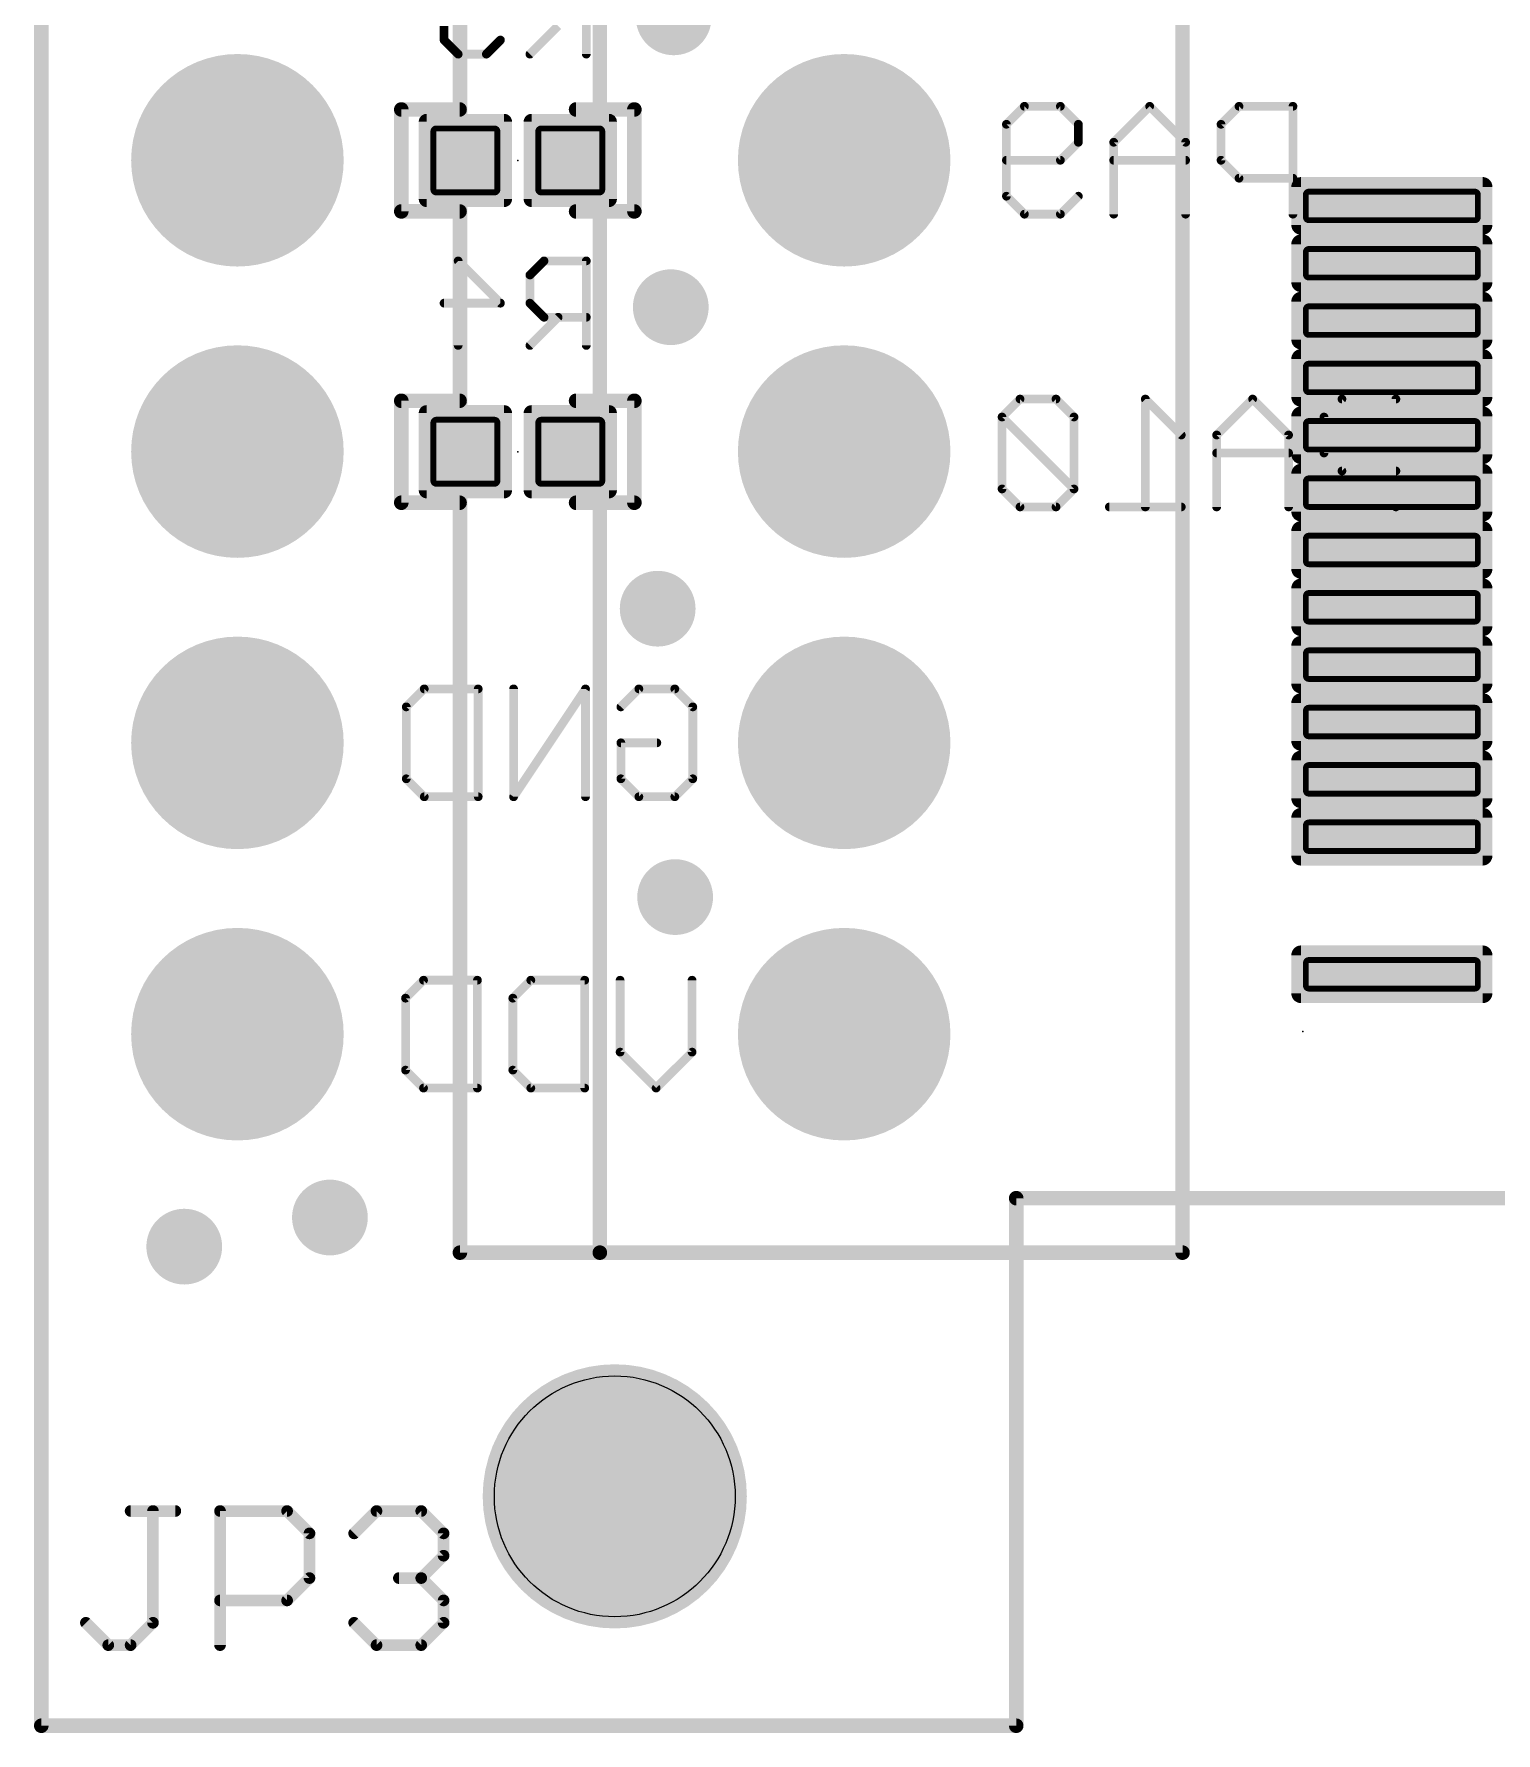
# Model space of a CAD drawing. Extents: x -35.6 to 35.6, y -20.1 to 20.1.
# Drawn here: x -35.56 to -22.82, y -20.06 to -5.25 of the extents above; entities that cross this region are included whole.
import ezdxf

# ---------------------------------------------------------------- set-up
doc = ezdxf.new("R2010")
doc.units = 0
for name, color, linetype in [('17', 82, 'CONTINUOUS'), ('18', 82, 'CONTINUOUS'), ('20', 7, 'CONTINUOUS'), ('21', 253, 'CONTINUOUS'), ('22', 253, 'CONTINUOUS'), ('23', 7, 'CONTINUOUS'), ('24', 7, 'CONTINUOUS'), ('25', 253, 'CONTINUOUS'), ('26', 253, 'CONTINUOUS'), ('29', 253, 'CONTINUOUS'), ('30', 253, 'CONTINUOUS'), ('31', 253, 'CONTINUOUS'), ('32', 253, 'CONTINUOUS')]:
    doc.layers.add(name, color=color, linetype=linetype)

# ---------------------------------------------------------------- blocks, each defined once
blk = doc.blocks.new('ROUNDP')
at = {"const_width": 0.5}
blk.add_lwpolyline([(0, -0.25, 1), (0, 0.25, 1), (0, -0.25)], format="xyb", dxfattribs=at)
blk = doc.blocks.new('RECT130048X130048R17')
at = {"const_width": 0.0691}
blk.add_lwpolyline([(0.3719, -0.3373), (0.3719, 0.3373, 0.4142), (0.3373, 0.3719), (-0.3373, 0.3719, 0.4142), (-0.3719, 0.3373), (-0.3719, -0.3373, 0.4142), (-0.3373, -0.3719), (0.3373, -0.3719, 0.4142)], format="xyb", close=True, dxfattribs=at)
blk.add_solid([(-0.3546, -0.3546), (0.3546, -0.3546), (-0.3546, 0.3546), (0.3546, 0.3546)])
blk = doc.blocks.new('RECT97536X97536R17')
at = {"const_width": 0.0518}
blk.add_lwpolyline([(0.2789, -0.253), (0.2789, 0.253, 0.4142), (0.253, 0.2789), (-0.253, 0.2789, 0.4142), (-0.2789, 0.253), (-0.2789, -0.253, 0.4142), (-0.253, -0.2789), (0.253, -0.2789, 0.4142)], format="xyb", close=True, dxfattribs=at)
blk.add_solid([(-0.2659, -0.2659), (0.2659, -0.2659), (-0.2659, 0.2659), (0.2659, 0.2659)])
blk = doc.blocks.new('RECT280512X80512R34')
at = {"const_width": 0.0855}
blk.add_lwpolyline([(0.8338, -0.1661), (0.8338, 0.1661, 0.4142), (0.7911, 0.2088), (-0.7911, 0.2088, 0.4142), (-0.8338, 0.1661), (-0.8338, -0.1661, 0.4142), (-0.7911, -0.2088), (0.7911, -0.2088, 0.4142)], format="xyb", close=True, dxfattribs=at)
blk.add_solid([(-0.8124, -0.1874), (0.8124, -0.1874), (-0.8124, 0.1874), (0.8124, 0.1874)])
blk = doc.blocks.new('RECT248000X48000R34')
at = {"const_width": 0.051}
blk.add_lwpolyline([(0.7495, -0.099), (0.7495, 0.099, 0.4142), (0.724, 0.1245), (-0.724, 0.1245, 0.4142), (-0.7495, 0.099), (-0.7495, -0.099, 0.4142), (-0.724, -0.1245), (0.724, -0.1245, 0.4142)], format="xyb", close=True, dxfattribs=at)
blk.add_solid([(-0.7368, -0.1118), (0.7368, -0.1118), (-0.7368, 0.1118), (0.7368, 0.1118)])
blk = doc.blocks.new('ROUNDV')
at = {"const_width": 0.5}
blk.add_lwpolyline([(0, -0.25, 1), (0, 0.25, 1), (0, -0.25)], format="xyb", dxfattribs=at)

msp = doc.modelspace()

# ---------------------------------------------------------------- linework, layer by layer
at = {"layer": '20', "const_width": 0.127}
for points in [[(-35.5, -20), (-35.5, 20)], [(-27, -15.4), (27, -15.4)], [(-27, -20), (-27, -15.4)], [(-35.5, -20), (-27, -20)]]:
    msp.add_lwpolyline(points, dxfattribs=at)
at = {"layer": '20', "const_width": 0.0635}
for points in [[(-27, -15.3682, 1), (-27, -15.4318)], [(-26.9683, -15.4, 1), (-27.0317, -15.4)], [(-35.5, -19.9683, 1), (-35.5, -20.0317)], [(-35.5318, -20, 1), (-35.4682, -20)], [(-27.0317, -20, 1), (-26.9683, -20)], [(-27, -20.0317, 1), (-27, -19.9683)]]:
    msp.add_lwpolyline(points, format="xyb", dxfattribs=at)
at = {"layer": '20'}
msp.add_circle((-30.5, -18), 1.05, dxfattribs=at)
at = {"layer": '21', "const_width": 0.127}
for points in [[(-31.85, 15.875), (-31.85, -15.875)], [(-30.63, 15.875), (-30.63, -15.875)], [(-25.55, 15.875), (-25.55, -15.875)], [(-31.85, -15.875), (-30.63, -15.875)], [(-25.55, -15.875), (-30.63, -15.875)]]:
    msp.add_lwpolyline(points, dxfattribs=at)
at = {"layer": '21', "const_width": 0.0635}
for points in [[(-31.85, -15.8432, 1), (-31.85, -15.9068)], [(-31.8818, -15.875, 1), (-31.8183, -15.875)], [(-30.63, -15.8432, 1), (-30.63, -15.9068)], [(-30.6618, -15.875, 1), (-30.5983, -15.875)], [(-30.63, -15.9068, 1), (-30.63, -15.8432)], [(-25.5817, -15.875, 1), (-25.5183, -15.875)], [(-25.55, -15.9068, 1), (-25.55, -15.8432)]]:
    msp.add_lwpolyline(points, format="xyb", dxfattribs=at)
at = {"layer": '22'}
for points, const_width in [([(-32.3295, -5.9071, 1), (-32.393, -5.9071)], 0.0635), ([(-32.3612, -5.8754, 1), (-32.3612, -5.9389)], 0.0635), ([(-31.8532, -5.9389, 1), (-31.8532, -5.8754)], 0.0635), ([(-30.8372, -5.8754, 1), (-30.8372, -5.9389)], 0.0635), ([(-30.2975, -5.9071, 1), (-30.3609, -5.9071)], 0.0635), ([(-30.3292, -5.9389, 1), (-30.3292, -5.8754)], 0.0635), ([(-26.9287, -5.8602, 1), (-26.9287, -5.8983)], 0.0381), ([(-26.9152, -5.8928, 1), (-26.9422, -5.8658)], 0.0381), ([(-26.6017, -5.8658, 1), (-26.6286, -5.8928)], 0.0381), ([(-26.6151, -5.8983, 1), (-26.6151, -5.8602)], 0.0381), ([(-25.8229, -5.8658, 1), (-25.8499, -5.8928)], 0.0381), ([(-25.8229, -5.8928, 1), (-25.8499, -5.8658)], 0.0381), ([(-25.0576, -5.8602, 1), (-25.0576, -5.8983)], 0.0381), ([(-25.0442, -5.8928, 1), (-25.0711, -5.8658)], 0.0381), ([(-24.5683, -5.8793, 1), (-24.6064, -5.8793)], 0.0381), ([(-24.5873, -5.8983, 1), (-24.5873, -5.8602)], 0.0381), ([(-27.0664, -6.0361, 1), (-27.1045, -6.0361)], 0.0381), ([(-27.0989, -6.0226, 1), (-27.072, -6.0495)], 0.0381), ([(-26.4393, -6.0361, 1), (-26.4774, -6.0361)], 0.0381), ([(-26.4719, -6.0495, 1), (-26.4449, -6.0226)], 0.0381), ([(-25.1954, -6.0361, 1), (-25.2335, -6.0361)], 0.0381), ([(-25.2279, -6.0226, 1), (-25.2009, -6.0495)], 0.0381), ([(-26.4774, -6.1928, 1), (-26.4393, -6.1928)], 0.0381), ([(-26.4449, -6.2063, 1), (-26.4719, -6.1794)], 0.0381), ([(-26.1309, -6.1928, 1), (-26.169, -6.1928)], 0.0381), ([(-26.1634, -6.1794, 1), (-26.1365, -6.2063)], 0.0381), ([(-25.5038, -6.1928, 1), (-25.5419, -6.1928)], 0.0381), ([(-25.5363, -6.2063, 1), (-25.5094, -6.1794)], 0.0381), ([(-27.0855, -6.3306, 1), (-27.0855, -6.3687)], 0.0381), ([(-26.6286, -6.3361, 1), (-26.6017, -6.3631)], 0.0381), ([(-26.6151, -6.3687, 1), (-26.6151, -6.3306)], 0.0381), ([(-26.1499, -6.3306, 1), (-26.1499, -6.3687)], 0.0381), ([(-25.5229, -6.3687, 1), (-25.5229, -6.3306)], 0.0381), ([(-25.2009, -6.3361, 1), (-25.2279, -6.3631)], 0.0381), ([(-25.2335, -6.3496, 1), (-25.1954, -6.3496)], 0.0381), ([(-25.0576, -6.4873, 1), (-25.0576, -6.5254)], 0.0381), ([(-25.0711, -6.5198, 1), (-25.0442, -6.4929)], 0.0381), ([(-24.5873, -6.5254, 1), (-24.5873, -6.4873)], 0.0381), ([(-27.1045, -6.6631, 1), (-27.0664, -6.6631)], 0.0381), ([(-27.072, -6.6497, 1), (-27.0989, -6.6766)], 0.0381), ([(-26.4449, -6.6766, 1), (-26.4719, -6.6497)], 0.0381), ([(-32.393, -6.7961, 1), (-32.3295, -6.7961)], 0.0635), ([(-32.3612, -6.7644, 1), (-32.3612, -6.8278)], 0.0635), ([(-31.8532, -6.8278, 1), (-31.8532, -6.7644)], 0.0635), ([(-30.8372, -6.7644, 1), (-30.8372, -6.8278)], 0.0635), ([(-30.3609, -6.7961, 1), (-30.2975, -6.7961)], 0.0635), ([(-30.3292, -6.8278, 1), (-30.3292, -6.7644)], 0.0635), ([(-26.9287, -6.8009, 1), (-26.9287, -6.839)], 0.0381), ([(-26.9422, -6.8334, 1), (-26.9152, -6.8064)], 0.0381), ([(-26.6286, -6.8064, 1), (-26.6017, -6.8334)], 0.0381), ([(-26.6151, -6.839, 1), (-26.6151, -6.8009)], 0.0381), ([(-26.169, -6.8199, 1), (-26.1309, -6.8199)], 0.0381), ([(-25.5419, -6.8199, 1), (-25.5038, -6.8199)], 0.0381), ([(-24.6064, -6.8199, 1), (-24.5683, -6.8199)], 0.0381), ([(-32.3295, -8.4471, 1), (-32.393, -8.4471)], 0.0635), ([(-32.3612, -8.4154, 1), (-32.3612, -8.4789)], 0.0635), ([(-31.8532, -8.4789, 1), (-31.8532, -8.4154)], 0.0635), ([(-30.8372, -8.4154, 1), (-30.8372, -8.4789)], 0.0635), ([(-30.2975, -8.4471, 1), (-30.3609, -8.4471)], 0.0635), ([(-30.3292, -8.4789, 1), (-30.3292, -8.4154)], 0.0635), ([(-26.9668, -8.4129, 1), (-26.9668, -8.451)], 0.0381), ([(-26.9533, -8.4455, 1), (-26.9802, -8.4185)], 0.0381), ([(-26.6398, -8.4185, 1), (-26.6667, -8.4455)], 0.0381), ([(-26.6532, -8.451, 1), (-26.6532, -8.4129)], 0.0381), ([(-25.861, -8.4185, 1), (-25.888, -8.4455)], 0.0381), ([(-25.8554, -8.432, 1), (-25.8935, -8.432)], 0.0381), ([(-24.9255, -8.4185, 1), (-24.9524, -8.4455)], 0.0381), ([(-24.9255, -8.4455, 1), (-24.9524, -8.4185)], 0.0381), ([(-24.1602, -8.4129, 1), (-24.1602, -8.451)], 0.0381), ([(-24.1468, -8.4455, 1), (-24.1737, -8.4185)], 0.0381), ([(-23.6709, -8.432, 1), (-23.709, -8.432)], 0.0381), ([(-23.6899, -8.451, 1), (-23.6899, -8.4129)], 0.0381), ([(-27.1045, -8.5888, 1), (-27.1426, -8.5888)], 0.0381), ([(-27.1101, -8.5753, 1), (-27.137, -8.6022)], 0.0381), ([(-27.137, -8.5753, 1), (-27.1101, -8.6022)], 0.0381), ([(-26.4774, -8.5888, 1), (-26.5155, -8.5888)], 0.0381), ([(-26.5099, -8.6022, 1), (-26.483, -8.5753)], 0.0381), ([(-24.3305, -8.5753, 1), (-24.3035, -8.6022)], 0.0381), ([(-24.2979, -8.5888, 1), (-24.336, -8.5888)], 0.0381), ([(-25.5744, -8.759, 1), (-25.5475, -8.7321)], 0.0381), ([(-25.2335, -8.7455, 1), (-25.2716, -8.7455)], 0.0381), ([(-25.266, -8.7321, 1), (-25.239, -8.759)], 0.0381), ([(-24.6064, -8.7455, 1), (-24.6445, -8.7455)], 0.0381), ([(-24.6389, -8.759, 1), (-24.612, -8.7321)], 0.0381), ([(-25.2525, -8.8833, 1), (-25.2525, -8.9214)], 0.0381), ([(-24.6254, -8.9214, 1), (-24.6254, -8.8833)], 0.0381), ([(-24.3035, -8.8888, 1), (-24.3305, -8.9158)], 0.0381), ([(-24.336, -8.9023, 1), (-24.2979, -8.9023)], 0.0381), ([(-24.1602, -9.04, 1), (-24.1602, -9.0781)], 0.0381), ([(-24.1737, -9.0725, 1), (-24.1468, -9.0456)], 0.0381), ([(-23.6899, -9.0781, 1), (-23.6899, -9.04)], 0.0381), ([(-27.1101, -9.2024, 1), (-27.137, -9.2293)], 0.0381), ([(-26.483, -9.2293, 1), (-26.5099, -9.2024)], 0.0381), ([(-26.5099, -9.2293, 1), (-26.483, -9.2024)], 0.0381), ([(-32.3612, -9.3043, 1), (-32.3612, -9.3679)], 0.0635), ([(-32.393, -9.3361, 1), (-32.3295, -9.3361)], 0.0635), ([(-31.8532, -9.3679, 1), (-31.8532, -9.3043)], 0.0635), ([(-30.8372, -9.3043, 1), (-30.8372, -9.3679)], 0.0635), ([(-30.3609, -9.3361, 1), (-30.2975, -9.3361)], 0.0635), ([(-30.3292, -9.3679, 1), (-30.3292, -9.3043)], 0.0635), ([(-27.1426, -9.2158, 1), (-27.1045, -9.2158)], 0.0381), ([(-26.5155, -9.2158, 1), (-26.4774, -9.2158)], 0.0381), ([(-26.9668, -9.3536, 1), (-26.9668, -9.3917)], 0.0381), ([(-26.9802, -9.3861, 1), (-26.9533, -9.3591)], 0.0381), ([(-26.6667, -9.3591, 1), (-26.6398, -9.3861)], 0.0381), ([(-26.6532, -9.3917, 1), (-26.6532, -9.3536)], 0.0381), ([(-26.188, -9.3536, 1), (-26.188, -9.3917)], 0.0381), ([(-25.8935, -9.3726, 1), (-25.8554, -9.3726)], 0.0381), ([(-25.561, -9.3917, 1), (-25.561, -9.3536)], 0.0381), ([(-25.2716, -9.3726, 1), (-25.2335, -9.3726)], 0.0381), ([(-24.6445, -9.3726, 1), (-24.6064, -9.3726)], 0.0381), ([(-23.709, -9.3726, 1), (-23.6709, -9.3726)], 0.0381), ([(-32.1611, -10.9402, 1), (-32.1611, -10.9783)], 0.0381), ([(-32.1476, -10.9728, 1), (-32.1746, -10.9458)], 0.0381), ([(-31.6717, -10.9593, 1), (-31.7098, -10.9593)], 0.0381), ([(-31.6908, -10.9783, 1), (-31.6908, -10.9402)], 0.0381), ([(-31.3633, -10.9593, 1), (-31.4014, -10.9593)], 0.0381), ([(-30.7362, -10.9593, 1), (-30.7743, -10.9593)], 0.0381), ([(-30.7394, -10.9699, 1), (-30.7711, -10.9487)], 0.0381), ([(-30.29, -10.9402, 1), (-30.29, -10.9783)], 0.0381), ([(-30.2766, -10.9728, 1), (-30.3035, -10.9458)], 0.0381), ([(-29.963, -10.9458, 1), (-29.99, -10.9728)], 0.0381), ([(-29.9765, -10.9783, 1), (-29.9765, -10.9402)], 0.0381), ([(-32.2988, -11.1161, 1), (-32.3369, -11.1161)], 0.0381), ([(-32.3313, -11.1026, 1), (-32.3044, -11.1295)], 0.0381), ([(-30.4603, -11.1026, 1), (-30.4333, -11.1295)], 0.0381), ([(-29.8007, -11.1161, 1), (-29.8388, -11.1161)], 0.0381), ([(-29.8332, -11.1295, 1), (-29.8063, -11.1026)], 0.0381), ([(-30.4278, -11.4296, 1), (-30.4659, -11.4296)], 0.0381), ([(-30.4468, -11.4106, 1), (-30.4468, -11.4487)], 0.0381), ([(-30.1333, -11.4487, 1), (-30.1333, -11.4106)], 0.0381), ([(-32.3044, -11.7297, 1), (-32.3313, -11.7566)], 0.0381), ([(-32.3369, -11.7431, 1), (-32.2988, -11.7431)], 0.0381), ([(-30.4659, -11.7431, 1), (-30.4278, -11.7431)], 0.0381), ([(-30.4333, -11.7297, 1), (-30.4603, -11.7566)], 0.0381), ([(-29.8388, -11.7431, 1), (-29.8007, -11.7431)], 0.0381), ([(-29.8063, -11.7566, 1), (-29.8332, -11.7297)], 0.0381), ([(-32.1611, -11.8809, 1), (-32.1611, -11.919)], 0.0381), ([(-32.1746, -11.9134, 1), (-32.1476, -11.8864)], 0.0381), ([(-31.7098, -11.8999, 1), (-31.6717, -11.8999)], 0.0381), ([(-31.6908, -11.919, 1), (-31.6908, -11.8809)], 0.0381), ([(-31.3982, -11.8893, 1), (-31.3665, -11.9105)], 0.0381), ([(-31.4014, -11.8999, 1), (-31.3633, -11.8999)], 0.0381), ([(-30.7743, -11.8999, 1), (-30.7362, -11.8999)], 0.0381), ([(-30.29, -11.8809, 1), (-30.29, -11.919)], 0.0381), ([(-30.3035, -11.9134, 1), (-30.2766, -11.8864)], 0.0381), ([(-29.99, -11.8864, 1), (-29.963, -11.9134)], 0.0381), ([(-29.9765, -11.919, 1), (-29.9765, -11.8809)], 0.0381), ([(-32.1675, -13.4802, 1), (-32.1675, -13.5183)], 0.0381), ([(-32.154, -13.5128, 1), (-32.181, -13.4858)], 0.0381), ([(-31.6781, -13.4993, 1), (-31.7162, -13.4993)], 0.0381), ([(-31.6972, -13.5183, 1), (-31.6972, -13.4802)], 0.0381), ([(-31.232, -13.4802, 1), (-31.232, -13.5183)], 0.0381), ([(-31.2185, -13.5128, 1), (-31.2454, -13.4858)], 0.0381), ([(-30.7426, -13.4993, 1), (-30.7807, -13.4993)], 0.0381), ([(-30.7617, -13.5183, 1), (-30.7617, -13.4802)], 0.0381), ([(-30.4342, -13.4993, 1), (-30.4723, -13.4993)], 0.0381), ([(-29.8071, -13.4993, 1), (-29.8452, -13.4993)], 0.0381), ([(-32.3052, -13.6561, 1), (-32.3433, -13.6561)], 0.0381), ([(-32.3377, -13.6426, 1), (-32.3108, -13.6695)], 0.0381), ([(-31.3697, -13.6561, 1), (-31.4078, -13.6561)], 0.0381), ([(-31.4022, -13.6426, 1), (-31.3753, -13.6695)], 0.0381), ([(-30.4723, -14.1264, 1), (-30.4342, -14.1264)], 0.0381), ([(-30.4397, -14.1129, 1), (-30.4667, -14.1398)], 0.0381), ([(-29.8452, -14.1264, 1), (-29.8071, -14.1264)], 0.0381), ([(-29.8127, -14.1398, 1), (-29.8396, -14.1129)], 0.0381), ([(-32.3108, -14.2697, 1), (-32.3377, -14.2966)], 0.0381), ([(-32.3433, -14.2831, 1), (-32.3052, -14.2831)], 0.0381), ([(-31.4078, -14.2831, 1), (-31.3697, -14.2831)], 0.0381), ([(-31.3753, -14.2697, 1), (-31.4022, -14.2966)], 0.0381), ([(-32.1675, -14.4209, 1), (-32.1675, -14.459)], 0.0381), ([(-32.181, -14.4534, 1), (-32.154, -14.4264)], 0.0381), ([(-31.7162, -14.4399, 1), (-31.6781, -14.4399)], 0.0381), ([(-31.6972, -14.459, 1), (-31.6972, -14.4209)], 0.0381), ([(-31.232, -14.4209, 1), (-31.232, -14.459)], 0.0381), ([(-31.2454, -14.4534, 1), (-31.2185, -14.4264)], 0.0381), ([(-30.7807, -14.4399, 1), (-30.7426, -14.4399)], 0.0381), ([(-30.7617, -14.459, 1), (-30.7617, -14.4209)], 0.0381), ([(-30.1531, -14.4264, 1), (-30.1262, -14.4534)], 0.0381), ([(-30.1531, -14.4534, 1), (-30.1262, -14.4264)], 0.0381)]:
    msp.add_lwpolyline(points, format="xyb", dxfattribs=dict(at, const_width=const_width))
for points, const_width in [([(-32.3612, -6.7961), (-32.3612, -5.9071)], 0.127), ([(-32.3612, -5.9071), (-31.8532, -5.9071)], 0.127), ([(-30.8372, -5.9071), (-30.3292, -5.9071)], 0.127), ([(-30.3292, -5.9071), (-30.3292, -6.7961)], 0.127), ([(-27.0855, -6.0361), (-26.9287, -5.8793)], 0.0762), ([(-26.9287, -5.8793), (-26.6151, -5.8793)], 0.0762), ([(-26.6151, -5.8793), (-26.4584, -6.0361)], 0.0762), ([(-25.8364, -5.8793), (-26.1499, -6.1928)], 0.0762), ([(-25.5229, -6.1928), (-25.8364, -5.8793)], 0.0762), ([(-25.0576, -5.8793), (-25.2144, -6.0361)], 0.0762), ([(-24.5873, -5.8793), (-25.0576, -5.8793)], 0.0762), ([(-24.5873, -6.8199), (-24.5873, -5.8793)], 0.0762), ([(-27.0855, -6.6631), (-27.0855, -6.0361)], 0.0762), ([(-26.4584, -6.0361), (-26.4584, -6.1928)], 0.0762), ([(-25.2144, -6.0361), (-25.2144, -6.3496)], 0.0762), ([(-26.4584, -6.1928), (-26.6151, -6.3496)], 0.0762), ([(-26.1499, -6.1928), (-26.1499, -6.8199)], 0.0762), ([(-25.5229, -6.8199), (-25.5229, -6.1928)], 0.0762), ([(-26.6151, -6.3496), (-27.0855, -6.3496)], 0.0762), ([(-25.5229, -6.3496), (-26.1499, -6.3496)], 0.0762), ([(-25.2144, -6.3496), (-25.0576, -6.5064)], 0.0762), ([(-25.0576, -6.5064), (-24.5873, -6.5064)], 0.0762), ([(-26.9287, -6.8199), (-27.0855, -6.6631)], 0.0762), ([(-26.4584, -6.6631), (-26.6151, -6.8199)], 0.0762), ([(-31.8532, -6.7961), (-32.3612, -6.7961)], 0.127), ([(-30.3292, -6.7961), (-30.8372, -6.7961)], 0.127), ([(-26.6151, -6.8199), (-26.9287, -6.8199)], 0.0762), ([(-32.3612, -9.3361), (-32.3612, -8.4471)], 0.127), ([(-32.3612, -8.4471), (-31.8532, -8.4471)], 0.127), ([(-30.8372, -8.4471), (-30.3292, -8.4471)], 0.127), ([(-30.3292, -8.4471), (-30.3292, -9.3361)], 0.127), ([(-26.9668, -8.432), (-27.1235, -8.5888)], 0.0762), ([(-26.6532, -8.432), (-26.9668, -8.432)], 0.0762), ([(-26.4965, -8.5888), (-26.6532, -8.432)], 0.0762), ([(-25.561, -8.7455), (-25.8745, -8.432)], 0.0762), ([(-25.8745, -8.432), (-25.8745, -9.3726)], 0.0762), ([(-24.939, -8.432), (-25.2525, -8.7455)], 0.0762), ([(-24.6254, -8.7455), (-24.939, -8.432)], 0.0762), ([(-24.1602, -8.432), (-24.317, -8.5888)], 0.0762), ([(-23.6899, -8.432), (-24.1602, -8.432)], 0.0762), ([(-23.6899, -9.3726), (-23.6899, -8.432)], 0.0762), ([(-27.1235, -8.5888), (-27.1235, -9.2158)], 0.0762), ([(-26.4965, -9.2158), (-27.1235, -8.5888)], 0.0762), ([(-26.4965, -9.2158), (-26.4965, -8.5888)], 0.0762), ([(-24.317, -8.5888), (-24.317, -8.9023)], 0.0762), ([(-25.2525, -8.7455), (-25.2525, -9.3726)], 0.0762), ([(-24.6254, -9.3726), (-24.6254, -8.7455)], 0.0762), ([(-24.6254, -8.9023), (-25.2525, -8.9023)], 0.0762), ([(-24.317, -8.9023), (-24.1602, -9.0591)], 0.0762), ([(-24.1602, -9.0591), (-23.6899, -9.0591)], 0.0762), ([(-27.1235, -9.2158), (-26.9668, -9.3726)], 0.0762), ([(-26.6532, -9.3726), (-26.4965, -9.2158)], 0.0762), ([(-31.8532, -9.3361), (-32.3612, -9.3361)], 0.127), ([(-30.3292, -9.3361), (-30.8372, -9.3361)], 0.127), ([(-26.9668, -9.3726), (-26.6532, -9.3726)], 0.0762), ([(-25.561, -9.3726), (-26.188, -9.3726)], 0.0762), ([(-32.3178, -11.1161), (-32.1611, -10.9593)], 0.0762), ([(-32.1611, -10.9593), (-31.6908, -10.9593)], 0.0762), ([(-31.6908, -10.9593), (-31.6908, -11.8999)], 0.0762), ([(-30.7553, -10.9593), (-31.3823, -11.8999)], 0.0762), ([(-31.3823, -11.8999), (-31.3823, -10.9593)], 0.0762), ([(-30.7553, -11.8999), (-30.7553, -10.9593)], 0.0762), ([(-30.4468, -11.1161), (-30.29, -10.9593)], 0.0762), ([(-30.29, -10.9593), (-29.9765, -10.9593)], 0.0762), ([(-29.9765, -10.9593), (-29.8197, -11.1161)], 0.0762), ([(-32.3178, -11.7431), (-32.3178, -11.1161)], 0.0762), ([(-29.8197, -11.1161), (-29.8197, -11.7431)], 0.0762), ([(-30.4468, -11.7431), (-30.4468, -11.4296)], 0.0762), ([(-30.4468, -11.4296), (-30.1333, -11.4296)], 0.0762), ([(-32.1611, -11.8999), (-32.3178, -11.7431)], 0.0762), ([(-30.29, -11.8999), (-30.4468, -11.7431)], 0.0762), ([(-29.8197, -11.7431), (-29.9765, -11.8999)], 0.0762), ([(-31.6908, -11.8999), (-32.1611, -11.8999)], 0.0762), ([(-29.9765, -11.8999), (-30.29, -11.8999)], 0.0762), ([(-32.3242, -13.6561), (-32.1675, -13.4993)], 0.0762), ([(-32.1675, -13.4993), (-31.6972, -13.4993)], 0.0762), ([(-31.6972, -13.4993), (-31.6972, -14.4399)], 0.0762), ([(-31.3887, -13.6561), (-31.232, -13.4993)], 0.0762), ([(-31.232, -13.4993), (-30.7617, -13.4993)], 0.0762), ([(-30.7617, -13.4993), (-30.7617, -14.4399)], 0.0762), ([(-30.4532, -14.1264), (-30.4532, -13.4993)], 0.0762), ([(-29.8261, -13.4993), (-29.8261, -14.1264)], 0.0762), ([(-32.3242, -14.2831), (-32.3242, -13.6561)], 0.0762), ([(-31.3887, -14.2831), (-31.3887, -13.6561)], 0.0762), ([(-30.1397, -14.4399), (-30.4532, -14.1264)], 0.0762), ([(-29.8261, -14.1264), (-30.1397, -14.4399)], 0.0762), ([(-32.1675, -14.4399), (-32.3242, -14.2831)], 0.0762), ([(-31.232, -14.4399), (-31.3887, -14.2831)], 0.0762), ([(-31.6972, -14.4399), (-32.1675, -14.4399)], 0.0762), ([(-30.7617, -14.4399), (-31.232, -14.4399)], 0.0762)]:
    msp.add_lwpolyline(points, dxfattribs=dict(at, const_width=const_width))
at = {"layer": '23'}
msp.add_point((-24.5, -13.948), dxfattribs=at)
at = {"layer": '24'}
for p in [(-31.3452, -6.3516), (-31.3452, -8.8916)]:
    msp.add_point(p, dxfattribs=at)
at = {"layer": '25', "const_width": 0.1016}
for points in [[(-34.721, -18.1278), (-34.3312, -18.1278)], [(-34.5261, -19.1023), (-34.5261, -18.1278)], [(-33.9414, -19.2972), (-33.9414, -18.1278)], [(-33.9414, -18.1278), (-33.3567, -18.1278)], [(-33.3567, -18.1278), (-33.1618, -18.3227)], [(-32.772, -18.3227), (-32.5771, -18.1278)], [(-32.5771, -18.1278), (-32.1873, -18.1278)], [(-32.1873, -18.1278), (-31.9924, -18.3227)], [(-33.1618, -18.3227), (-33.1618, -18.7125)], [(-31.9924, -18.3227), (-31.9924, -18.5176)], [(-31.9924, -18.5176), (-32.1873, -18.7125)], [(-33.1618, -18.7125), (-33.3567, -18.9074)], [(-32.1873, -18.7125), (-32.3822, -18.7125)], [(-32.1873, -18.7125), (-31.9924, -18.9074)], [(-33.3567, -18.9074), (-33.9414, -18.9074)], [(-31.9924, -18.9074), (-31.9924, -19.1023)], [(-35.1108, -19.1023), (-34.9159, -19.2972)], [(-34.721, -19.2972), (-34.5261, -19.1023)], [(-32.5771, -19.2972), (-32.772, -19.1023)], [(-31.9924, -19.1023), (-32.1873, -19.2972)], [(-34.9159, -19.2972), (-34.721, -19.2972)], [(-32.1873, -19.2972), (-32.5771, -19.2972)]]:
    msp.add_lwpolyline(points, dxfattribs=at)
at = {"layer": '25', "const_width": 0.0508}
for points in [[(-34.721, -18.1024, 1), (-34.721, -18.1532)], [(-34.5007, -18.1278, 1), (-34.5515, -18.1278)], [(-34.3312, -18.1532, 1), (-34.3312, -18.1024)], [(-33.916, -18.1278, 1), (-33.9668, -18.1278)], [(-33.9414, -18.1024, 1), (-33.9414, -18.1532)], [(-33.3387, -18.1098, 1), (-33.3747, -18.1458)], [(-33.3567, -18.1532, 1), (-33.3567, -18.1024)], [(-32.5771, -18.1024, 1), (-32.5771, -18.1532)], [(-32.5591, -18.1458, 1), (-32.5951, -18.1098)], [(-32.1693, -18.1098, 1), (-32.2053, -18.1458)], [(-32.1873, -18.1532, 1), (-32.1873, -18.1024)], [(-33.1364, -18.3227, 1), (-33.1872, -18.3227)], [(-33.1798, -18.3407, 1), (-33.1438, -18.3047)], [(-32.79, -18.3047, 1), (-32.754, -18.3407)], [(-31.967, -18.3227, 1), (-32.0178, -18.3227)], [(-32.0104, -18.3407, 1), (-31.9744, -18.3047)], [(-32.0178, -18.5176, 1), (-31.967, -18.5176)], [(-31.9744, -18.5356, 1), (-32.0104, -18.4996)], [(-33.1438, -18.7305, 1), (-33.1798, -18.6945)], [(-32.3822, -18.6871, 1), (-32.3822, -18.7379)], [(-32.1693, -18.6945, 1), (-32.2053, -18.7305)], [(-32.1873, -18.7379, 1), (-32.1873, -18.6871)], [(-33.1872, -18.7125, 1), (-33.1364, -18.7125)], [(-32.2053, -18.6945, 1), (-32.1693, -18.7305)], [(-33.9414, -18.882, 1), (-33.9414, -18.9328)], [(-33.3747, -18.8894, 1), (-33.3387, -18.9254)], [(-33.3567, -18.9328, 1), (-33.3567, -18.882)], [(-31.967, -18.9074, 1), (-32.0178, -18.9074)], [(-32.0104, -18.9254, 1), (-31.9744, -18.8894)], [(-35.0928, -19.0843, 1), (-35.1288, -19.1203)], [(-34.5515, -19.1023, 1), (-34.5007, -19.1023)], [(-34.5081, -19.1203, 1), (-34.5441, -19.0843)], [(-32.754, -19.0843, 1), (-32.79, -19.1203)], [(-32.0178, -19.1023, 1), (-31.967, -19.1023)], [(-31.9744, -19.1203, 1), (-32.0104, -19.0843)], [(-34.9159, -19.2718, 1), (-34.9159, -19.3226)], [(-34.9339, -19.3152, 1), (-34.8979, -19.2792)], [(-34.739, -19.2792, 1), (-34.703, -19.3152)], [(-34.721, -19.3226, 1), (-34.721, -19.2718)], [(-32.5771, -19.2718, 1), (-32.5771, -19.3226)], [(-32.5951, -19.3152, 1), (-32.5591, -19.2792)], [(-32.2053, -19.2792, 1), (-32.1693, -19.3152)], [(-32.1873, -19.3226, 1), (-32.1873, -19.2718)], [(-33.9668, -19.2972, 1), (-33.916, -19.2972)]]:
    msp.add_lwpolyline(points, format="xyb", dxfattribs=at)
at = {"layer": '26', "const_width": 0.0762}
for points in [[(-30.7483, -5.4245), (-30.7483, -4.6873)], [(-31.9882, -5.1788), (-31.9882, -5.3016)], [(-30.994, -5.1788), (-31.2398, -5.4245)], [(-31.9882, -5.3016), (-31.8653, -5.4245)], [(-31.6196, -5.4245), (-31.4967, -5.3016)], [(-31.8653, -5.4245), (-31.6196, -5.4245)], [(-31.8653, -7.9645), (-31.8653, -7.2273)], [(-31.8653, -7.2273), (-31.4967, -7.5959)], [(-31.1169, -7.2273), (-31.2398, -7.3501)], [(-30.7483, -7.2273), (-31.1169, -7.2273)], [(-30.7483, -7.9645), (-30.7483, -7.2273)], [(-31.2398, -7.3501), (-31.2398, -7.5959)], [(-31.4967, -7.5959), (-31.9882, -7.5959)], [(-31.2398, -7.5959), (-31.1169, -7.7188)], [(-30.994, -7.7188), (-31.2398, -7.9645)], [(-31.1169, -7.7188), (-30.7483, -7.7188)]]:
    msp.add_lwpolyline(points, dxfattribs=at)
at = {"layer": '26', "const_width": 0.0381}
for points in [[(-31.9747, -5.2882, 1), (-32.0017, -5.3151)], [(-32.0072, -5.3016, 1), (-31.9692, -5.3016)], [(-31.4832, -5.3151, 1), (-31.5102, -5.2882)], [(-31.8653, -5.4055, 1), (-31.8653, -5.4436)], [(-31.8788, -5.438, 1), (-31.8519, -5.411)], [(-31.6331, -5.411, 1), (-31.6061, -5.438)], [(-31.6196, -5.4436, 1), (-31.6196, -5.4055)], [(-31.2533, -5.411, 1), (-31.2263, -5.438)], [(-30.7674, -5.4245, 1), (-30.7293, -5.4245)], [(-31.8463, -7.2273, 1), (-31.8844, -7.2273)], [(-31.8519, -7.2138, 1), (-31.8788, -7.2407)], [(-31.1169, -7.2082, 1), (-31.1169, -7.2463)], [(-31.1034, -7.2407, 1), (-31.1304, -7.2138)], [(-30.7293, -7.2273, 1), (-30.7674, -7.2273)], [(-30.7483, -7.2463, 1), (-30.7483, -7.2082)], [(-31.2207, -7.3501, 1), (-31.2588, -7.3501)], [(-31.2533, -7.3367, 1), (-31.2263, -7.3636)], [(-31.9882, -7.5768, 1), (-31.9882, -7.6149)], [(-31.5102, -7.6094, 1), (-31.4832, -7.5824)], [(-31.4967, -7.6149, 1), (-31.4967, -7.5768)], [(-31.2263, -7.5824, 1), (-31.2533, -7.6094)], [(-31.2588, -7.5959, 1), (-31.2207, -7.5959)], [(-31.1169, -7.6997, 1), (-31.1169, -7.7378)], [(-31.1304, -7.7322, 1), (-31.1034, -7.7053)], [(-30.9806, -7.7322, 1), (-31.0075, -7.7053)], [(-30.7483, -7.7378, 1), (-30.7483, -7.6997)], [(-31.8844, -7.9645, 1), (-31.8463, -7.9645)], [(-31.2533, -7.951, 1), (-31.2263, -7.978)], [(-30.7674, -7.9645, 1), (-30.7293, -7.9645)]]:
    msp.add_lwpolyline(points, format="xyb", dxfattribs=at)
at = {"layer": '29', "const_width": 1.1516}
msp.add_lwpolyline([(-30.5, -18.5758, 1), (-30.5, -17.4242, 1), (-30.5, -18.5758)], format="xyb", dxfattribs=at)
at = {"layer": '30', "const_width": 1.1516}
msp.add_lwpolyline([(-30.5, -18.5758, 1), (-30.5, -17.4242, 1), (-30.5, -18.5758)], format="xyb", dxfattribs=at)

# ---------------------------------------------------------------- block references
at = {"layer": '17', "xscale": 1.65, "yscale": 1.65, "rotation": 270}
for p in [(-28.5, -6.35), (-28.5, -6.35), (-28.5, -8.89), (-28.5, -8.89), (-28.5, -11.43), (-28.5, -11.43), (-28.5, -13.97), (-28.5, -13.97)]:
    msp.add_blockref('ROUNDP', p, dxfattribs=at)
at = {"layer": '18'}
for p, xscale, yscale in [((-29.9863, -5.1038), 0.6604, 0.6604), ((-33.79, -6.35), 1.65, 1.65), ((-30.0117, -7.6311), 0.6604, 0.6604), ((-33.79, -8.89), 1.65, 1.65), ((-30.126, -10.26), 0.6604, 0.6604), ((-33.79, -11.43), 1.65, 1.65), ((-29.9736, -12.7746), 0.6604, 0.6604), ((-33.79, -13.97), 1.65, 1.65), ((-32.9835, -15.5686), 0.6604, 0.6604), ((-34.2535, -15.8226), 0.6604, 0.6604)]:
    msp.add_blockref('ROUNDV', p, dxfattribs=dict(at, xscale=xscale, yscale=yscale))
at = {"layer": '29', "xscale": 1.8532, "yscale": 1.8532}
for p in [(-33.79, -6.35), (-33.79, -8.89), (-33.79, -11.43), (-33.79, -13.97)]:
    msp.add_blockref('ROUNDV', p, dxfattribs=at)
at = {"layer": '29', "xscale": 1.8532, "yscale": 1.8532, "rotation": 270}
for p in [(-28.5, -6.35), (-28.5, -8.89), (-28.5, -11.43), (-28.5, -13.97)]:
    msp.add_blockref('ROUNDP', p, dxfattribs=at)
at = {"layer": '29', "rotation": 180}
for p in [(-23.725, -6.748), (-23.725, -7.248), (-23.725, -7.748), (-23.725, -8.248), (-23.725, -8.748), (-23.725, -9.248), (-23.725, -9.748), (-23.725, -10.248), (-23.725, -10.748), (-23.725, -11.248), (-23.725, -11.748), (-23.725, -12.248), (-23.725, -13.448)]:
    msp.add_blockref('RECT280512X80512R34', p, dxfattribs=at)
at = {"layer": '30', "xscale": 1.8532, "yscale": 1.8532}
for p in [(-33.79, -6.35), (-33.79, -8.89), (-33.79, -11.43), (-33.79, -13.97)]:
    msp.add_blockref('ROUNDV', p, dxfattribs=at)
at = {"layer": '30', "xscale": 1.8532, "yscale": 1.8532, "rotation": 270}
for p in [(-28.5, -6.35), (-28.5, -8.89), (-28.5, -11.43), (-28.5, -13.97)]:
    msp.add_blockref('ROUNDP', p, dxfattribs=at)
at = {"layer": '30', "rotation": 180}
for p in [(-31.8024, -6.3516), (-30.888, -6.3516), (-31.8024, -8.8916), (-30.888, -8.8916)]:
    msp.add_blockref('RECT130048X130048R17', p, dxfattribs=at)
at = {"layer": '31', "rotation": 180}
for p in [(-23.725, -6.748), (-23.725, -7.248), (-23.725, -7.748), (-23.725, -8.248), (-23.725, -8.748), (-23.725, -9.248), (-23.725, -9.748), (-23.725, -10.248), (-23.725, -10.748), (-23.725, -11.248), (-23.725, -11.748), (-23.725, -12.248), (-23.725, -13.448)]:
    msp.add_blockref('RECT248000X48000R34', p, dxfattribs=at)
at = {"layer": '32', "rotation": 180}
for p in [(-31.8024, -6.3516), (-30.888, -6.3516), (-31.8024, -8.8916), (-30.888, -8.8916)]:
    msp.add_blockref('RECT97536X97536R17', p, dxfattribs=at)

doc.saveas('drawing.dxf')
